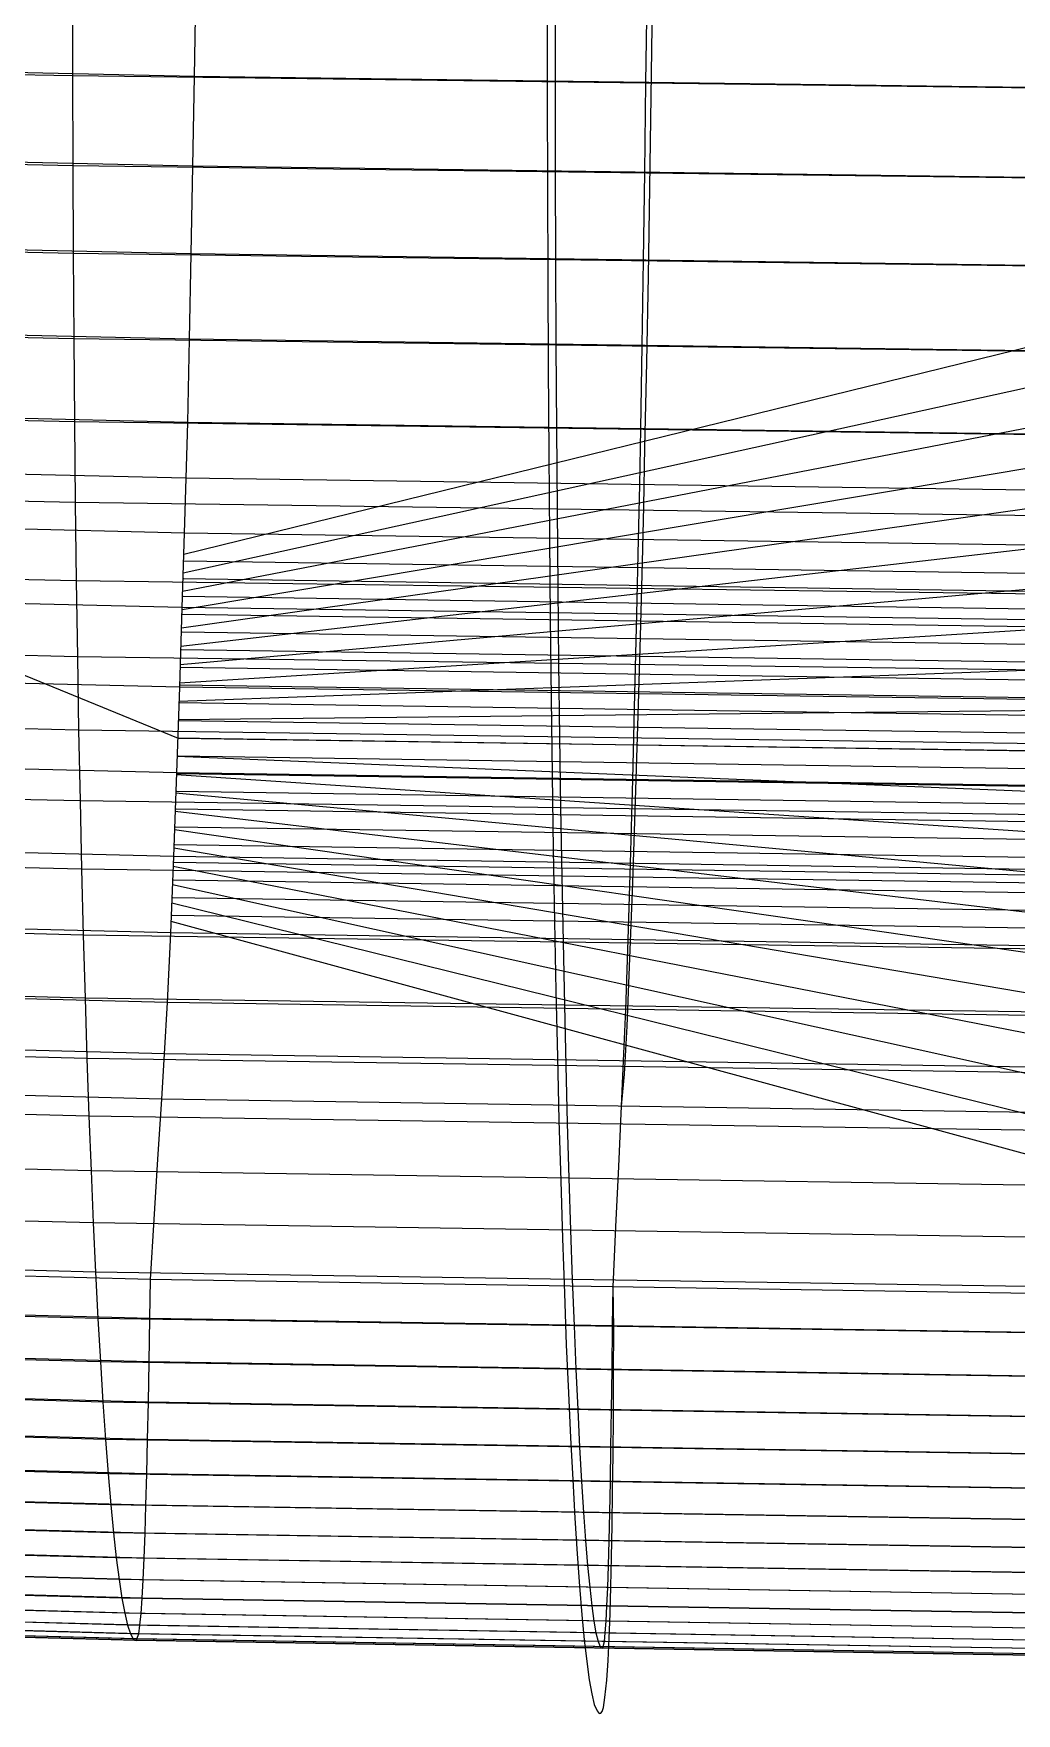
# Model space of a CAD drawing. Extents: x -530 to 530, y -2 to 255.
# Drawn here: x -55.43 to -27.71, y -1.47 to 45.9 of the extents above; entities that cross this region are included whole.
import ezdxf

# ---------------------------------------------------------------- set-up
doc = ezdxf.new("R2010")
doc.units = 0
doc.header["$MEASUREMENT"] = 0
doc.layers.add('default', color=7, linetype='Continuous')

msp = doc.modelspace()

# ---------------------------------------------------------------- linework, layer by layer
at = {"layer": 'default', "color": 5, "linetype": 'Continuous'}
for p, q in [((-54.336, 47.303, -24.91), (-54.334, 44.709, -24.671)), ((-54.334, 44.709, -24.671), (-81.225, 45.28, -22.025)), ((-54.334, 44.709, -24.671), (-54.327, 42.176, -24.386)), ((-27.118, 44.362, -24.728), (-54.334, 44.709, -24.671)), ((-54.327, 42.176, -24.386), (-81.216, 42.756, -21.742)), ((-54.327, 42.176, -24.386), (-54.317, 39.704, -24.053)), ((-27.115, 41.824, -24.442), (-54.327, 42.176, -24.386)), ((-54.317, 39.704, -24.053), (-81.2, 40.293, -21.41)), ((-54.317, 39.704, -24.053), (-54.302, 37.298, -23.669)), ((-27.109, 39.347, -24.108), (-54.317, 39.704, -24.053)), ((-54.302, 37.298, -23.669), (-81.178, 37.895, -21.029)), ((-54.302, 37.298, -23.669), (-54.283, 34.954, -23.235)), ((-27.102, 36.936, -23.723), (-54.302, 37.298, -23.669)), ((-54.283, 34.954, -23.235), (-81.15, 35.559, -20.597)), ((-54.283, 34.954, -23.235), (-54.259, 32.678, -22.752)), ((-27.092, 34.586, -23.287), (-54.283, 34.954, -23.235)), ((-54.259, 32.678, -22.752), (-81.116, 33.29, -20.117)), ((-54.259, 32.678, -22.752), (-54.232, 30.47, -22.221)), ((-27.081, 32.305, -22.802), (-54.259, 32.678, -22.752)), ((-54.232, 30.47, -22.221), (-81.076, 31.091, -19.59)), ((-54.232, 30.47, -22.221), (-54.2, 28.329, -21.642)), ((-27.067, 30.093, -22.269), (-54.232, 30.47, -22.221)), ((-54.2, 28.329, -21.642), (-81.029, 28.957, -19.014)), ((-54.2, 28.329, -21.642), (-54.164, 26.259, -21.015)), ((-27.052, 27.948, -21.688), (-54.2, 28.329, -21.642)), ((-54.164, 26.259, -21.015), (-80.977, 26.894, -18.391)), ((-54.164, 26.259, -21.015), (-54.125, 24.261, -20.344)), ((-27.034, 25.873, -21.058), (-54.164, 26.259, -21.015)), ((-54.125, 24.261, -20.344), (-80.919, 24.902, -17.725)), ((-54.125, 24.261, -20.344), (-54.081, 22.334, -19.628)), ((-27.015, 23.871, -20.385), (-54.125, 24.261, -20.344)), ((-54.081, 22.334, -19.628), (-80.855, 22.982, -17.014)), ((-54.081, 22.334, -19.628), (-54.034, 20.48, -18.872)), ((-26.993, 21.939, -19.666), (-54.081, 22.334, -19.628)), ((-54.034, 20.48, -18.872), (-80.786, 21.134, -16.262)), ((-54.034, 20.48, -18.872), (-53.984, 18.703, -18.077)), ((-26.97, 20.082, -18.906), (-54.034, 20.48, -18.872)), ((-53.984, 18.703, -18.077), (-80.712, 19.363, -15.472)), ((-53.984, 18.703, -18.077), (-53.93, 17, -17.247)), ((-26.945, 18.301, -18.108), (-53.984, 18.703, -18.077)), ((-53.93, 17, -17.247), (-80.634, 17.666, -14.647)), ((-53.93, 17, -17.247), (-53.873, 15.375, -16.381)), ((-26.919, 16.594, -17.275), (-53.93, 17, -17.247)), ((-53.873, 15.375, -16.381), (-80.55, 16.047, -13.787)), ((-53.873, 15.375, -16.381), (-53.813, 13.827, -15.485)), ((-26.891, 14.967, -16.405), (-53.873, 15.375, -16.381)), ((-53.813, 13.827, -15.485), (-80.463, 14.504, -12.897)), ((-53.813, 13.827, -15.485), (-53.751, 12.361, -14.56)), ((-26.862, 13.415, -15.505), (-53.813, 13.827, -15.485)), ((-53.751, 12.361, -14.56), (-80.371, 13.042, -11.979)), ((-53.751, 12.361, -14.56), (-53.686, 10.973, -13.611)), ((-26.831, 11.946, -14.577), (-53.751, 12.361, -14.56)), ((-53.686, 10.973, -13.611), (-80.277, 11.659, -11.036)), ((-53.686, 10.973, -13.611), (-53.619, 9.669, -12.639)), ((-26.799, 10.555, -13.624), (-53.686, 10.973, -13.611)), ((-52.155, 9.664, 6.294), (-52.136, 10.763, 6.456)), ((-53.619, 9.669, -12.639), (-80.178, 10.359, -10.07)), ((-52.155, 9.664, 6.294), (-78.04, 10.347, 8.731)), ((-53.619, 9.669, -12.639), (-53.549, 8.447, -11.646)), ((-26.766, 9.249, -12.647), (-53.619, 9.669, -12.639)), ((-52.176, 8.442, 6.121), (-52.155, 9.664, 6.294)), ((-26.049, 9.248, 6.369), (-52.155, 9.664, 6.294)), ((-53.549, 8.447, -11.646), (-80.077, 9.141, -9.084)), ((-52.176, 8.442, 6.121), (-78.07, 9.129, 8.56)), ((-53.549, 8.447, -11.646), (-53.478, 7.309, -10.638)), ((-26.732, 8.024, -11.65), (-53.549, 8.447, -11.646)), ((-52.197, 7.304, 5.936), (-52.176, 8.442, 6.121)), ((-26.059, 8.023, 6.196), (-52.176, 8.442, 6.121)), ((-53.478, 7.309, -10.638), (-79.973, 8.006, -8.083)), ((-52.197, 7.304, 5.936), (-78.101, 7.995, 8.377)), ((-53.478, 7.309, -10.638), (-53.406, 6.255, -9.618)), ((-26.698, 6.884, -10.638), (-53.478, 7.309, -10.638)), ((-52.219, 6.25, 5.736), (-52.197, 7.304, 5.936)), ((-26.07, 6.883, 6.01), (-52.197, 7.304, 5.936)), ((-53.406, 6.255, -9.618), (-79.867, 6.955, -7.069)), ((-52.219, 6.25, 5.736), (-78.133, 6.945, 8.178)), ((-53.406, 6.255, -9.618), (-53.332, 5.287, -8.582)), ((-26.662, 5.828, -9.613), (-53.406, 6.255, -9.618)), ((-52.242, 5.283, 5.518), (-52.219, 6.25, 5.736)), ((-26.08, 5.827, 5.808), (-52.219, 6.25, 5.736)), ((-53.332, 5.287, -8.582), (-79.759, 5.991, -6.041)), ((-52.242, 5.283, 5.518), (-78.166, 5.981, 7.961)), ((-53.332, 5.287, -8.582), (-53.257, 4.408, -7.538)), ((-26.626, 4.858, -8.573), (-53.332, 5.287, -8.582)), ((-52.266, 4.404, 5.282), (-52.242, 5.283, 5.518)), ((-26.092, 4.857, 5.589), (-52.242, 5.283, 5.518)), ((-53.257, 4.408, -7.538), (-79.649, 5.115, -5.004)), ((-52.266, 4.404, 5.282), (-78.201, 5.106, 7.727)), ((-53.18, 3.616, -6.487), (-79.537, 4.325, -3.96)), ((-52.29, 3.613, 5.026), (-78.237, 4.318, 7.473)), ((-53.257, 4.408, -7.538), (-53.18, 3.616, -6.487)), ((-26.589, 3.978, -7.525), (-53.257, 4.408, -7.538)), ((-52.29, 3.613, 5.026), (-52.266, 4.404, 5.282)), ((-26.103, 3.977, 5.352), (-52.266, 4.404, 5.282)), ((-53.103, 2.913, -5.431), (-79.424, 3.624, -2.912)), ((-52.316, 2.91, 4.747), (-78.275, 3.618, 7.196)), ((-53.18, 3.616, -6.487), (-53.103, 2.913, -5.431)), ((-26.551, 3.184, -6.47), (-53.18, 3.616, -6.487)), ((-52.316, 2.91, 4.747), (-52.29, 3.613, 5.026)), ((-26.115, 3.184, 5.094), (-52.29, 3.613, 5.026)), ((-53.025, 2.302, -4.37), (-79.31, 3.015, -1.858)), ((-52.343, 2.299, 4.442), (-78.314, 3.009, 6.894)), ((-53.103, 2.913, -5.431), (-53.025, 2.302, -4.37)), ((-26.513, 2.48, -5.409), (-53.103, 2.913, -5.431)), ((-52.343, 2.299, 4.442), (-52.316, 2.91, 4.747)), ((-26.128, 2.479, 4.814), (-52.316, 2.91, 4.747)), ((-52.946, 1.78, -3.312), (-79.195, 2.494, -0.807)), ((-52.372, 1.778, 4.11), (-78.357, 2.489, 6.564)), ((-52.865, 1.352, -2.233), (-79.077, 2.067, 0.265)), ((-52.403, 1.35, 3.749), (-78.401, 2.063, 6.206)), ((-53.025, 2.302, -4.37), (-52.946, 1.78, -3.312)), ((-26.475, 1.868, -4.343), (-53.025, 2.302, -4.37)), ((-52.372, 1.778, 4.11), (-52.343, 2.299, 4.442)), ((-26.141, 1.867, 4.508), (-52.343, 2.299, 4.442)), ((-52.789, 1.016, -1.218), (-78.965, 1.732, 1.273)), ((-52.7, 0.776, -0.053), (-78.836, 1.493, 2.43)), ((-52.469, 0.775, 2.937), (-78.498, 1.491, 5.399)), ((-52.435, 1.014, 3.361), (-78.448, 1.729, 5.82)), ((-52.946, 1.78, -3.312), (-52.865, 1.352, -2.233)), ((-26.437, 1.345, -3.28), (-52.946, 1.78, -3.312)), ((-52.403, 1.35, 3.749), (-52.372, 1.778, 4.11)), ((-26.155, 1.344, 4.174), (-52.372, 1.778, 4.11)), ((-52.629, 0.631, 0.876), (-78.732, 1.347, 3.353)), ((-52.585, 0.592, 1.455), (-78.667, 1.308, 3.927)), ((-52.543, 0.582, 2.001), (-78.606, 1.298, 4.469)), ((-52.519, 0.63, 2.298), (-78.572, 1.346, 4.764)), ((-52.865, 1.352, -2.233), (-52.789, 1.016, -1.218)), ((-26.397, 0.916, -2.197), (-52.865, 1.352, -2.233)), ((-52.789, 1.016, -1.218), (-52.7, 0.776, -0.053)), ((-26.36, 0.579, -1.177), (-52.789, 1.016, -1.218)), ((-52.469, 0.775, 2.937), (-52.435, 1.014, 3.361)), ((-52.435, 1.014, 3.361), (-52.403, 1.35, 3.749)), ((-26.186, 0.579, 3.422), (-52.435, 1.014, 3.361)), ((-26.17, 0.916, 3.812), (-52.403, 1.35, 3.749)), ((-52.7, 0.776, -0.053), (-52.629, 0.631, 0.876)), ((-26.316, 0.339, -0.007), (-52.7, 0.776, -0.053)), ((-52.629, 0.631, 0.876), (-52.585, 0.592, 1.455)), ((-26.281, 0.194, 0.926), (-52.629, 0.631, 0.876)), ((-52.585, 0.592, 1.455), (-52.543, 0.582, 2.001)), ((-26.26, 0.155, 1.507), (-52.585, 0.592, 1.455)), ((-52.543, 0.582, 2.001), (-52.519, 0.63, 2.298)), ((-26.239, 0.145, 2.056), (-52.543, 0.582, 2.001)), ((-52.519, 0.63, 2.298), (-52.469, 0.775, 2.937)), ((-26.227, 0.194, 2.354), (-52.519, 0.63, 2.298)), ((-26.203, 0.339, 2.996), (-52.469, 0.775, 2.937))]:
    msp.add_line(p, q, dxfattribs=at)
at = {"layer": 'default', "color": 3, "linetype": 'Continuous'}
for p, q in [((-50.893, 44.693, 19.844), (-50.849, 47.287, 20.206)), ((-50.893, 44.693, 19.844), (-76.197, 45.248, 22.181)), ((-50.939, 42.161, 19.451), (-50.893, 44.693, 19.844)), ((-25.431, 44.357, 19.984), (-50.893, 44.693, 19.844)), ((-50.939, 42.161, 19.451), (-76.264, 42.725, 21.792)), ((-50.987, 39.689, 19.03), (-50.939, 42.161, 19.451)), ((-25.454, 41.818, 19.589), (-50.939, 42.161, 19.451)), ((-50.987, 39.689, 19.03), (-76.333, 40.262, 21.374)), ((-51.036, 37.283, 18.584), (-50.987, 39.689, 19.03)), ((-25.477, 39.341, 19.166), (-50.987, 39.689, 19.03)), ((-51.036, 37.283, 18.584), (-76.405, 37.865, 20.931)), ((-51.087, 34.939, 18.11), (-51.036, 37.283, 18.584)), ((-25.501, 36.93, 18.717), (-51.036, 37.283, 18.584)), ((-51.087, 34.939, 18.11), (-76.48, 35.529, 20.461)), ((-51.129, 33.361, 17.688), (-51.087, 34.939, 18.11)), ((-25.526, 34.58, 18.241), (-51.087, 34.939, 18.11)), ((-51.129, 33.361, 17.688), (-76.541, 33.956, 20.043)), ((-51.175, 31.818, 17.217), (-51.129, 33.361, 17.688)), ((-25.547, 32.999, 17.817), (-51.129, 33.361, 17.688)), ((-51.175, 31.818, 17.217), (-76.608, 32.419, 19.575)), ((-51.24, 29.714, 16.546), (-51.175, 31.818, 17.217)), ((-25.569, 31.453, 17.343), (-51.175, 31.818, 17.217)), ((-51.24, 29.714, 16.546), (-76.703, 30.323, 18.909)), ((-51.312, 27.47, 15.791), (-51.24, 29.714, 16.546)), ((-25.601, 29.344, 16.67), (-51.24, 29.714, 16.546)), ((-51.312, 27.47, 15.791), (-76.808, 28.087, 18.159)), ((-51.395, 25.056, 14.906), (-51.312, 27.47, 15.791)), ((-25.636, 27.095, 15.911), (-51.312, 27.47, 15.791)), ((-51.395, 25.056, 14.906), (-76.93, 25.681, 17.281)), ((-51.482, 22.693, 13.974), (-51.395, 25.056, 14.906)), ((-25.677, 24.675, 15.021), (-51.395, 25.056, 14.906)), ((-51.482, 22.693, 13.974), (-77.056, 23.327, 16.356)), ((-51.566, 20.541, 13.054), (-51.482, 22.693, 13.974)), ((-25.719, 22.307, 14.086), (-51.482, 22.693, 13.974)), ((-51.566, 20.541, 13.054), (-77.179, 21.183, 15.442)), ((-51.658, 18.579, 12.023), (-51.566, 20.541, 13.054)), ((-25.761, 20.15, 13.16), (-51.566, 20.541, 13.054)), ((-51.658, 18.579, 12.023), (-77.313, 19.229, 14.42)), ((-51.741, 17.131, 11.059), (-51.658, 18.579, 12.023)), ((-25.806, 18.184, 12.125), (-51.658, 18.579, 12.023)), ((-51.741, 17.131, 11.059), (-77.435, 17.786, 13.462)), ((-51.821, 15.854, 10.12), (-51.741, 17.131, 11.059)), ((-25.846, 16.733, 11.156), (-51.741, 17.131, 11.059)), ((-51.821, 15.854, 10.12), (-77.552, 16.514, 12.53)), ((-25.886, 15.452, 10.213), (-51.821, 15.854, 10.12))]:
    msp.add_line(p, q, dxfattribs=at)
at = {"layer": 'default', "color": 7, "linetype": 'Continuous'}
for p, q in [((-40.728, 47.133, -24.938), (-40.726, 44.536, -24.699)), ((-38.162, 44.525, 19.914), (-38.13, 47.122, 20.277)), ((-40.726, 44.536, -24.699), (-40.721, 42, -24.414)), ((-38.196, 41.989, 19.52), (-38.162, 44.525, 19.914)), ((-40.721, 42, -24.414), (-40.713, 39.525, -24.08)), ((-38.232, 39.515, 19.098), (-38.196, 41.989, 19.52)), ((-40.713, 39.525, -24.08), (-40.702, 37.117, -23.696)), ((-38.269, 37.107, 18.651), (-38.232, 39.515, 19.098)), ((-40.702, 37.117, -23.696), (-40.688, 34.77, -23.261)), ((-38.307, 34.76, 18.175), (-38.269, 37.107, 18.651)), ((-40.688, 34.77, -23.261), (-40.67, 32.491, -22.777)), ((-38.338, 33.18, 17.753), (-38.307, 34.76, 18.175)), ((-38.372, 31.635, 17.28), (-38.338, 33.18, 17.753)), ((-40.67, 32.491, -22.777), (-40.65, 30.282, -22.245)), ((-38.42, 29.529, 16.608), (-38.372, 31.635, 17.28)), ((-40.65, 30.282, -22.245), (-40.626, 28.138, -21.665)), ((-38.474, 27.283, 15.851), (-38.42, 29.529, 16.608)), ((-40.626, 28.138, -21.665), (-40.599, 26.066, -21.037)), ((-38.536, 24.865, 14.964), (-38.474, 27.283, 15.851)), ((-40.599, 26.066, -21.037), (-40.57, 24.066, -20.365)), ((-38.6, 22.5, 14.03), (-38.536, 24.865, 14.964)), ((-40.57, 24.066, -20.365), (-40.537, 22.136, -19.647)), ((-38.663, 20.345, 13.107), (-38.6, 22.5, 14.03)), ((-40.537, 22.136, -19.647), (-40.502, 20.281, -18.889)), ((-40.502, 20.281, -18.889), (-40.465, 18.502, -18.093)), ((-38.732, 18.382, 12.074), (-38.663, 20.345, 13.107)), ((-40.465, 18.502, -18.093), (-40.424, 16.797, -17.261)), ((-38.794, 16.932, 11.108), (-38.732, 18.382, 12.074)), ((-40.424, 16.797, -17.261), (-40.382, 15.171, -16.393)), ((-38.854, 15.653, 10.167), (-38.794, 16.932, 11.108)), ((-38.932, 13.954, 8.943), (-38.854, 15.653, 10.167)), ((-40.382, 15.171, -16.393), (-40.337, 13.621, -15.495)), ((-39.01, 12.255, 7.718), (-38.932, 13.954, 8.943)), ((-40.337, 13.621, -15.495), (-40.291, 12.153, -14.569)), ((-40.291, 12.153, -14.569), (-40.243, 10.764, -13.617)), ((-39.088, 10.557, 6.494), (-39.01, 12.255, 7.718)), ((-40.243, 10.764, -13.617), (-40.192, 9.459, -12.643)), ((-39.102, 9.456, 6.331), (-39.088, 10.557, 6.494)), ((-40.192, 9.459, -12.643), (-40.141, 8.236, -11.648)), ((-39.118, 8.232, 6.158), (-39.102, 9.456, 6.331)), ((-40.141, 8.236, -11.648), (-40.088, 7.096, -10.638)), ((-39.133, 7.093, 5.973), (-39.118, 8.232, 6.158)), ((-40.088, 7.096, -10.638), (-40.034, 6.041, -9.615)), ((-39.15, 6.038, 5.772), (-39.133, 7.093, 5.973)), ((-40.034, 6.041, -9.615), (-39.979, 5.073, -8.577)), ((-39.167, 5.07, 5.553), (-39.15, 6.038, 5.772)), ((-39.979, 5.073, -8.577), (-39.923, 4.193, -7.532)), ((-39.184, 4.191, 5.317), (-39.167, 5.07, 5.553)), ((-39.923, 4.193, -7.532), (-39.866, 3.4, -6.479)), ((-39.203, 3.398, 5.06), (-39.184, 4.191, 5.317)), ((-39.866, 3.4, -6.479), (-39.808, 2.697, -5.42)), ((-39.222, 2.695, 4.78), (-39.203, 3.398, 5.06)), ((-39.808, 2.697, -5.42), (-39.75, 2.085, -4.357)), ((-39.242, 2.083, 4.475), (-39.222, 2.695, 4.78)), ((-39.75, 2.085, -4.357), (-39.691, 1.562, -3.296)), ((-39.264, 1.561, 4.142), (-39.242, 2.083, 4.475)), ((-39.691, 1.562, -3.296), (-39.631, 1.134, -2.215)), ((-39.287, 1.133, 3.781), (-39.264, 1.561, 4.142)), ((-39.631, 1.134, -2.215), (-39.574, 0.797, -1.197)), ((-39.31, 0.797, 3.392), (-39.287, 1.133, 3.781)), ((-39.574, 0.797, -1.197), (-39.508, 0.558, -0.03)), ((-39.508, 0.558, -0.03), (-39.455, 0.412, 0.901)), ((-39.373, 0.412, 2.326), (-39.336, 0.557, 2.967)), ((-39.336, 0.557, 2.967), (-39.31, 0.797, 3.392)), ((-39.455, 0.412, 0.901), (-39.422, 0.373, 1.481)), ((-39.422, 0.373, 1.481), (-39.391, 0.364, 2.028)), ((-39.391, 0.364, 2.028), (-39.373, 0.412, 2.326))]:
    msp.add_line(p, q, dxfattribs=at)
at = {"layer": 'default', "color": 4, "linetype": 'Continuous'}
for p, q in [((-40.953, 46.83, -28.658), (-40.95, 44.157, -28.399)), ((-38.015, 44.125, 22.61), (-37.976, 46.748, 23.065)), ((-40.95, 44.157, -28.399), (-40.944, 41.546, -28.082)), ((-38.054, 41.564, 22.123), (-38.015, 44.125, 22.61)), ((-40.944, 41.546, -28.082), (-40.935, 38.99, -27.715)), ((-38.094, 39.065, 21.615), (-38.054, 41.564, 22.123)), ((-40.935, 38.99, -27.715), (-40.923, 36.496, -27.294)), ((-38.137, 36.638, 21.055), (-38.094, 39.065, 21.615)), ((-40.923, 36.496, -27.294), (-40.906, 34.061, -26.82)), ((-38.193, 34.239, 20.442), (-38.137, 36.638, 21.055)), ((-38.224, 32.563, 19.897), (-38.193, 34.239, 20.442)), ((-40.906, 34.061, -26.82), (-40.887, 31.694, -26.294)), ((-38.261, 30.995, 19.315), (-38.224, 32.563, 19.897)), ((-40.887, 31.694, -26.294), (-40.865, 29.392, -25.718)), ((-38.318, 28.903, 18.507), (-38.261, 30.995, 19.315)), ((-40.865, 29.392, -25.718), (-40.839, 27.154, -25.09)), ((-38.383, 26.67, 17.583), (-38.318, 28.903, 18.507)), ((-40.839, 27.154, -25.09), (-40.809, 24.986, -24.41)), ((-38.456, 24.279, 16.499), (-38.383, 26.67, 17.583)), ((-40.809, 24.986, -24.41), (-40.778, 22.889, -23.684)), ((-38.532, 21.953, 15.355), (-38.456, 24.279, 16.499)), ((-40.778, 22.889, -23.684), (-40.742, 20.858, -22.918)), ((-38.614, 19.829, 14.192), (-38.532, 21.953, 15.355)), ((-40.742, 20.858, -22.918), (-40.704, 18.904, -22.098)), ((-38.697, 17.91, 12.877), (-38.614, 19.829, 14.192)), ((-40.704, 18.904, -22.098), (-40.661, 17.043, -21.206)), ((-38.768, 16.561, 11.636), (-38.697, 17.91, 12.877)), ((-40.661, 17.043, -21.206), (-40.616, 15.257, -20.27)), ((-38.854, 15.653, 10.167), (-38.768, 16.561, 11.636)), ((-38.932, 13.954, 8.943), (-38.854, 15.653, 10.167)), ((-40.616, 15.257, -20.27), (-40.567, 13.552, -19.296)), ((-39.01, 12.255, 7.718), (-38.932, 13.954, 8.943)), ((-40.567, 13.552, -19.296), (-40.517, 11.921, -18.298)), ((-40.517, 11.921, -18.298), (-40.464, 10.379, -17.26)), ((-39.088, 10.557, 6.494), (-39.01, 12.255, 7.718)), ((-39.071, 9.376, 6.881), (-39.088, 10.557, 6.494)), ((-40.464, 10.379, -17.26), (-40.409, 8.919, -16.19)), ((-39.074, 8.114, 6.937), (-39.071, 9.376, 6.881)), ((-40.409, 8.919, -16.19), (-40.35, 7.566, -15.065)), ((-39.082, 6.927, 6.911), (-39.074, 8.114, 6.937)), ((-40.35, 7.566, -15.065), (-40.291, 6.296, -13.927)), ((-39.092, 5.817, 6.835), (-39.082, 6.927, 6.911)), ((-40.291, 6.296, -13.927), (-40.229, 5.121, -12.764)), ((-39.104, 4.783, 6.714), (-39.092, 5.817, 6.835)), ((-40.229, 5.121, -12.764), (-40.166, 4.031, -11.583)), ((-39.118, 3.824, 6.553), (-39.104, 4.783, 6.714)), ((-40.166, 4.031, -11.583), (-40.102, 3.025, -10.387)), ((-39.134, 2.934, 6.349), (-39.118, 3.824, 6.553)), ((-40.102, 3.025, -10.387), (-40.036, 2.121, -9.176)), ((-39.154, 2.108, 6.094), (-39.134, 2.934, 6.349)), ((-40.036, 2.121, -9.176), (-39.97, 1.311, -7.954)), ((-39.176, 1.346, 5.78), (-39.154, 2.108, 6.094)), ((-39.97, 1.311, -7.954), (-39.902, 0.601, -6.714)), ((-39.202, 0.644, 5.394), (-39.176, 1.346, 5.78)), ((-39.902, 0.601, -6.714), (-39.833, -0.012, -5.472)), ((-39.233, 0.016, 4.915), (-39.202, 0.644, 5.394)), ((-39.271, -0.538, 4.334), (-39.233, 0.016, 4.915)), ((-39.833, -0.012, -5.472), (-39.764, -0.523, -4.218)), ((-39.764, -0.523, -4.218), (-39.69, -0.917, -2.959)), ((-39.69, -0.917, -2.959), (-39.628, -1.223, -1.727)), ((-39.324, -1.028, 3.538), (-39.271, -0.538, 4.334)), ((-39.628, -1.223, -1.727), (-39.543, -1.398, -0.387)), ((-39.543, -1.398, -0.387), (-39.483, -1.472, 0.673)), ((-39.438, -1.466, 1.403), (-39.4, -1.42, 2.11)), ((-39.4, -1.42, 2.11), (-39.363, -1.307, 2.68)), ((-39.363, -1.307, 2.68), (-39.324, -1.028, 3.538)), ((-39.483, -1.472, 0.673), (-39.438, -1.466, 1.403))]:
    msp.add_line(p, q, dxfattribs=at)
at = {"layer": 'default', "color": 30, "linetype": 'Continuous'}
for p, q in [((-26.621, 37.247, -11.008), (-51.194, 31.208, 17.022)), ((-26.62, 36.088, -10.876), (-51.212, 30.69, 16.831)), ((-26.618, 34.929, -10.743), (-51.23, 30.173, 16.639)), ((-26.617, 33.77, -10.61), (-51.248, 29.656, 16.448)), ((-26.615, 32.611, -10.478), (-51.266, 29.139, 16.256)), ((-26.614, 31.453, -10.345), (-51.284, 28.621, 16.064)), ((-26.612, 30.294, -10.212), (-51.302, 28.104, 15.873)), ((-26.611, 29.135, -10.08), (-51.32, 27.587, 15.681)), ((-26.609, 27.976, -9.947), (-51.338, 27.069, 15.49)), ((-26.607, 26.817, -9.814), (-51.356, 26.552, 15.298)), ((-26.606, 25.658, -9.682), (-51.374, 26.035, 15.107)), ((-26.604, 24.499, -9.549), (-51.392, 25.518, 14.915)), ((-26.603, 23.341, -9.416), (-51.41, 25, 14.724)), ((-26.601, 22.182, -9.284), (-51.428, 24.483, 14.532)), ((-26.6, 21.023, -9.151), (-51.446, 23.966, 14.341)), ((-26.598, 19.864, -9.018), (-51.463, 23.448, 14.149)), ((-26.596, 18.705, -8.886), (-51.481, 22.931, 13.957)), ((-26.595, 17.546, -8.753), (-51.499, 22.414, 13.766)), ((-26.593, 16.388, -8.62), (-51.517, 21.897, 13.574)), ((-26.592, 15.229, -8.488), (-51.535, 21.379, 13.383)), ((-26.59, 14.07, -8.355), (-51.553, 20.862, 13.191))]:
    msp.add_line(p, q, dxfattribs=at)
at = {"layer": 'default', "color": 1, "linetype": 'Continuous'}
for p, q in [((-70.054, 33.688, 107.239), (-51.361, 26.035, 15.265)), ((-51.821, 15.854, 10.12), (-77.552, 16.514, 12.53)), ((-51.926, 14.157, 8.899), (-51.821, 15.854, 10.12)), ((-25.886, 15.452, 10.213), (-51.821, 15.854, 10.12)), ((-52.031, 12.46, 7.677), (-51.926, 14.157, 8.899)), ((-52.136, 10.763, 6.456), (-52.031, 12.46, 7.677)), ((-52.136, 10.763, 6.456), (-78.012, 11.442, 8.892)), ((-26.04, 10.35, 6.532), (-52.136, 10.763, 6.456))]:
    msp.add_line(p, q, dxfattribs=at)
at = {"layer": 'default', "color": 2, "linetype": 'Continuous'}
for p, q in [((-51.199, 31.034, 16.967), (-25.581, 30.656, 17.089)), ((-51.215, 30.534, 16.808), (-25.589, 30.156, 16.929)), ((-51.215, 30.534, 16.808), (-51.199, 30.534, 16.967)), ((-51.23, 30.034, 16.648), (-25.596, 29.656, 16.769)), ((-51.23, 30.034, 16.648), (-51.215, 30.034, 16.808)), ((-51.246, 29.534, 16.486), (-25.604, 29.156, 16.606)), ((-51.246, 29.534, 16.486), (-51.23, 29.534, 16.648)), ((-51.262, 29.034, 16.318), (-25.612, 28.656, 16.438)), ((-51.262, 29.034, 16.318), (-51.246, 29.034, 16.486)), ((-51.278, 28.535, 16.149), (-25.62, 28.156, 16.269)), ((-51.278, 28.535, 16.149), (-51.262, 28.535, 16.318)), ((-51.294, 28.035, 15.981), (-25.627, 27.656, 16.1)), ((-51.294, 28.035, 15.981), (-51.278, 28.035, 16.149)), ((-51.31, 27.535, 15.813), (-25.635, 27.156, 15.931)), ((-51.31, 27.535, 15.813), (-51.294, 27.535, 15.981)), ((-51.327, 27.035, 15.631), (-25.644, 26.656, 15.749)), ((-51.327, 27.035, 15.631), (-51.31, 27.035, 15.813)), ((-51.344, 26.535, 15.448), (-25.652, 26.157, 15.566)), ((-51.344, 26.535, 15.448), (-51.327, 26.535, 15.631)), ((-51.361, 26.035, 15.265), (-25.661, 25.657, 15.382)), ((-51.361, 26.035, 15.265), (-51.344, 26.035, 15.448)), ((-51.379, 25.535, 15.082), (-25.669, 25.157, 15.198)), ((-51.379, 25.535, 15.082), (-51.361, 25.535, 15.265)), ((-51.396, 25.035, 14.898), (-25.677, 24.657, 15.014)), ((-51.396, 25.035, 14.898), (-51.379, 25.035, 15.082)), ((-51.414, 24.535, 14.701), (-25.686, 24.157, 14.816)), ((-51.414, 24.535, 14.701), (-51.396, 24.535, 14.898)), ((-51.432, 24.035, 14.504), (-25.695, 23.657, 14.619)), ((-51.432, 24.035, 14.504), (-51.414, 24.035, 14.701)), ((-51.451, 23.535, 14.307), (-25.704, 23.157, 14.421)), ((-51.451, 23.535, 14.307), (-51.432, 23.535, 14.504)), ((-51.469, 23.035, 14.109), (-25.713, 22.657, 14.224)), ((-51.469, 23.035, 14.109), (-51.451, 23.035, 14.307)), ((-51.488, 22.535, 13.907), (-25.722, 22.157, 14.021)), ((-51.488, 22.535, 13.907), (-51.469, 22.535, 14.109)), ((-51.507, 22.035, 13.693), (-25.732, 21.657, 13.807)), ((-51.507, 22.035, 13.693), (-51.488, 22.035, 13.907)), ((-51.527, 21.535, 13.479), (-25.741, 21.157, 13.592)), ((-51.527, 21.535, 13.479), (-51.507, 21.535, 13.693)), ((-51.547, 21.036, 13.265), (-25.751, 20.657, 13.378)), ((-51.547, 21.036, 13.265), (-51.527, 21.036, 13.479))]:
    msp.add_line(p, q, dxfattribs=at)

doc.saveas('drawing.dxf')
